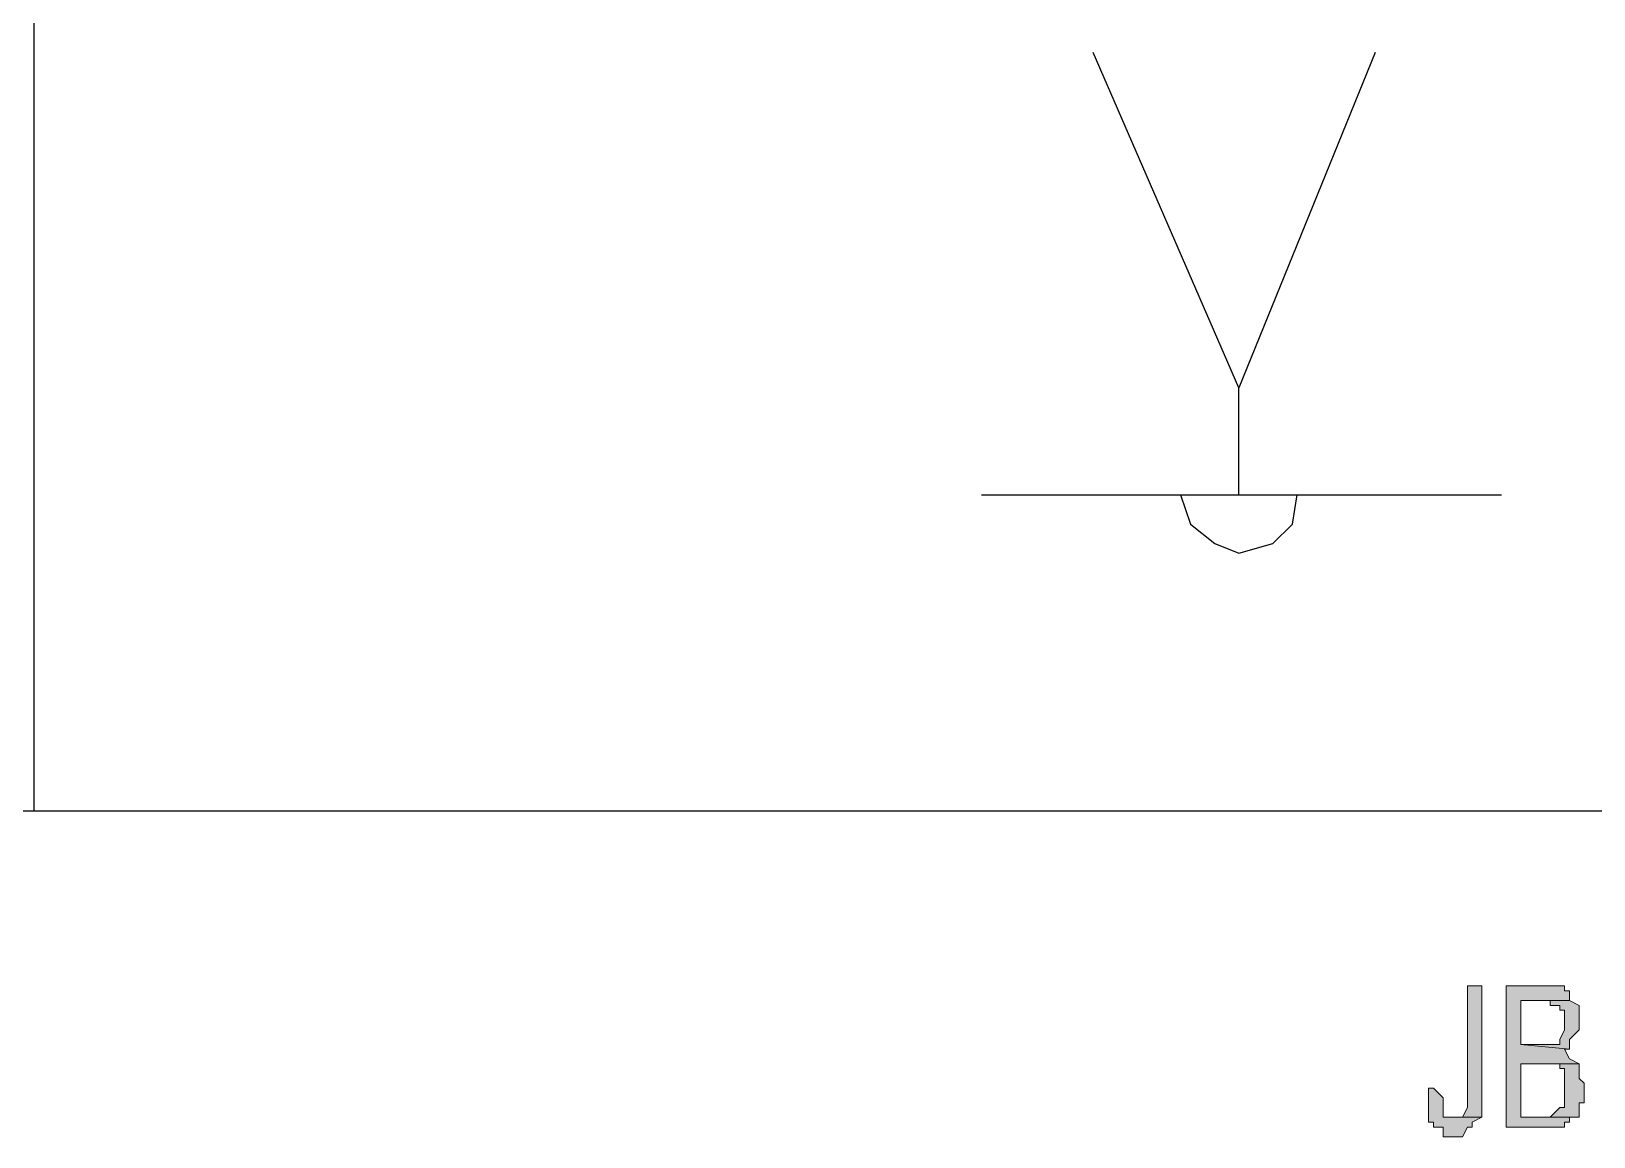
# Model space of a CAD drawing. Header units: millimetres. Extents: x 20 to 821, y 1 to 1134.
# Drawn here: x 723.1 to 781, y 906.4 to 947.4 of the extents above; entities that cross this region are included whole.
import ezdxf

# ---------------------------------------------------------------- set-up
doc = ezdxf.new("R2010")
doc.units = ezdxf.units.MM
doc.layers.add('1', color=7, linetype='Continuous')

msp = doc.modelspace()

# ---------------------------------------------------------------- hatches: boundary and pattern name
h = msp.add_hatch(color=0)
h.dxf.hatch_style = 2
h.paths.add_polyline_path([(776.88, 912.021732), (776.34, 912.021732), (776.34, 908.421732), (776.34, 907.521732), (776.16, 907.161732), (775.8, 907.161732), (776.88, 907.161732)])
h = msp.add_hatch(color=0)
h.dxf.hatch_style = 2
h.paths.add_polyline_path([(779.22, 912.021732), (777.78, 912.021732), (777.78, 906.801732), (779.94, 906.801732), (779.94, 906.981732), (780.12, 906.981732), (780.12, 907.161732), (780.48, 907.161732), (778.32, 907.161732), (778.32, 909.141732), (779.04, 909.141732), (780.48, 909.141732), (780.12, 909.321732), (779.94, 909.681732), (780.12, 909.681732), (778.32, 909.861732), (778.32, 911.481732), (779.04, 911.481732), (780.12, 911.481732), (780.12, 911.841732), (779.94, 911.841732), (779.94, 912.021732)])
h = msp.add_hatch(color=0)
h.dxf.hatch_style = 2
h.paths.add_polyline_path([(780.12, 911.481732), (779.04, 911.481732), (779.22, 911.481732), (779.4, 911.481732), (779.4, 911.301732), (779.76, 911.301732), (779.76, 911.121732), (779.94, 911.121732), (779.94, 910.761732), (779.94, 910.401732), (779.76, 910.041732), (779.76, 909.861732), (779.4, 909.861732), (779.22, 909.861732), (779.04, 909.861732), (778.32, 909.861732), (780.12, 909.681732), (780.12, 910.041732), (780.48, 910.401732), (780.48, 911.301732)])
h = msp.add_hatch(color=0)
h.dxf.hatch_style = 2
h.paths.add_polyline_path([(780.48, 909.141732), (779.04, 909.141732), (779.22, 909.141732), (779.76, 909.141732), (779.76, 908.961732), (779.94, 908.961732), (779.94, 908.601732), (779.94, 907.521732), (779.76, 907.521732), (779.4, 907.161732), (779.22, 907.161732), (778.32, 907.161732), (780.48, 907.161732), (780.48, 907.701732), (780.66, 907.701732), (780.66, 908.421732), (780.48, 908.601732)])
h = msp.add_hatch(color=0)
h.dxf.hatch_style = 2
h.paths.add_polyline_path([(775.08, 908.241732), (774.9, 908.241732), (774.9, 907.881732), (774.9, 906.981732), (775.08, 906.981732), (775.08, 906.801732), (775.44, 906.801732), (775.44, 906.441732), (775.62, 906.441732), (776.16, 906.441732), (776.34, 906.801732), (776.52, 906.801732), (776.52, 906.981732), (776.88, 907.161732), (775.44, 907.161732), (775.44, 907.521732), (775.44, 907.881732)])

# ---------------------------------------------------------------- linework, layer by layer
at = {"layer": '1', "color": 0, "lineweight": 25}
for points in [[(723.24, 971.601732), (723.24, 918.501732)], [(772.92, 946.581732), (767.88, 934.161732), (762.48, 946.581732)], [(767.88, 930.201732), (767.88, 934.161732)], [(758.34, 930.201732), (777.6, 930.201732)], [(765.72, 930.201732), (766.08, 929.121732), (766.98, 928.401732), (767.88, 928.041732), (769.14, 928.401732), (769.86, 929.121732), (770.04, 930.201732)], [(557.64, 918.501732), (821.16, 918.501732)]]:
    msp.add_lwpolyline(points, dxfattribs=at)
at = {"layer": '1', "color": 0, "lineweight": 5}
for points in [[(776.88, 912.021732), (776.34, 912.021732), (776.34, 908.421732), (776.34, 907.521732), (776.16, 907.161732), (775.8, 907.161732), (776.88, 907.161732), (776.88, 912.021732)], [(779.22, 912.021732), (777.78, 912.021732), (777.78, 906.801732), (779.94, 906.801732), (779.94, 906.981732), (780.12, 906.981732), (780.12, 907.161732), (780.48, 907.161732), (778.32, 907.161732), (778.32, 909.141732), (779.04, 909.141732), (780.48, 909.141732), (780.12, 909.321732), (779.94, 909.681732), (779.94, 909.681732), (780.12, 909.681732), (778.32, 909.861732), (778.32, 911.481732), (779.04, 911.481732), (780.12, 911.481732), (780.12, 911.841732), (779.94, 911.841732), (779.94, 912.021732), (779.22, 912.021732)], [(780.12, 911.481732), (779.04, 911.481732), (779.22, 911.481732), (779.4, 911.481732), (779.4, 911.301732), (779.76, 911.301732), (779.76, 911.121732), (779.94, 911.121732), (779.94, 910.761732), (779.94, 910.401732), (779.76, 910.041732), (779.76, 909.861732), (779.4, 909.861732), (779.22, 909.861732), (779.04, 909.861732), (778.32, 909.861732), (780.12, 909.681732), (780.12, 910.041732), (780.48, 910.401732), (780.48, 911.301732), (780.12, 911.481732)], [(780.48, 909.141732), (779.04, 909.141732), (779.22, 909.141732), (779.76, 909.141732), (779.76, 908.961732), (779.94, 908.961732), (779.94, 908.601732), (779.94, 907.521732), (779.76, 907.521732), (779.4, 907.161732), (779.22, 907.161732), (778.32, 907.161732), (780.48, 907.161732), (780.48, 907.701732), (780.66, 907.701732), (780.66, 908.421732), (780.48, 908.601732), (780.48, 909.141732)], [(775.08, 908.241732), (774.9, 908.241732), (774.9, 907.881732), (774.9, 906.981732), (775.08, 906.981732), (775.08, 906.801732), (775.44, 906.801732), (775.44, 906.441732), (775.62, 906.441732), (776.16, 906.441732), (776.34, 906.801732), (776.52, 906.801732), (776.52, 906.981732), (776.88, 907.161732), (775.44, 907.161732), (775.44, 907.521732), (775.44, 907.881732), (775.08, 908.241732)]]:
    msp.add_lwpolyline(points, dxfattribs=at)

doc.saveas('drawing.dxf')
